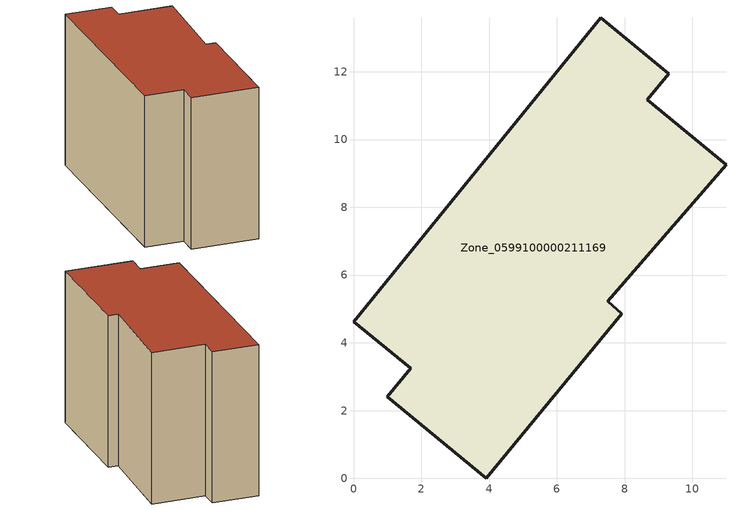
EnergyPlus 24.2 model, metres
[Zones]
Zone_0599100000211169
 floor ground (C_G): 0.99,2.41 1.69,3.25 0,4.63 7.29,13.6 9.3,11.94 8.67,11.17 10.99,9.25 7.5,5.23 7.91,4.86 3.92,0 z0
 wall outside (C_F): 1.69,3.25 0.99,2.41 3.92,0 7.91,4.86 7.5,5.23 10.99,9.25 8.67,11.17 9.3,11.94 7.29,13.6 0,4.63 1.69,3.25 z0:8.65
 roof outside (C_R): 9.3,11.94 7.29,13.6 0,4.63 1.69,3.25 0.99,2.41 3.92,0 7.91,4.86 7.5,5.23 10.99,9.25 8.67,11.17 z8.65
[BUILDING]
Pand.0599100000211169: North Axis=0; Terrain=City; Loads Convergence Tolerance Value=0.04; Temperature Convergence Tolerance Value=0.4; Solar Distribution=FullExterior; Maximum Number of Warmup Days=25; Minimum Number of Warmup Days=1
[Site:Location]
Rotterdam.The.Hague.AP_ZH_NLD Design_Conditions: Latitude=51.96; Longitude=4.45; Time Zone=1; Elevation=-4.5
[SITE:GROUNDTEMPERATURE:BUILDINGSURFACE]
18, 18, 18, 18, 18, 18, 18, 18, 18, 18, 18, 18
[MATERIAL] Thermal Absorptance=0.9; Solar Absorptance=0.7; Visible Absorptance=0.7
Name | Roughness | Thickness | Conductivity | Density | Specific Heat
G.TI.1946 | MediumSmooth | 0.15 | 1 | 540 | 1210
F.TI.1946 | Rough | 0.3 | 0.857143 | 1920 | 840
R.TI.1946 | MediumRough | 0.2 | 0.1 | 1500 | 1000
[CONSTRUCTION]
C_G: G.TI.1946
C_F: F.TI.1946
C_R: R.TI.1946
[ZONE]
Zone_0599100000211169: Type=1; Multiplier=1; Ceiling Height=Autocalculate; Volume=Autocalculate; Floor Area=autocalculate; Part of Total Floor Area=Yes
[ZONEINFILTRATION:DESIGNFLOWRATE]
Infil_Zone_0599100000211169: Zone or ZoneList or Space or SpaceList=Zone_0599100000211169; Schedule=AlwaysOn; Design Flow Rate Calculation Method=Flow/Area; Flow Rate per Floor Area=0.003; Constant Term Coefficient=1; Temperature Term Coefficient=0; Velocity Term Coefficient=0; Velocity Squared Term Coefficient=0
[HVACTEMPLATE:ZONE:IDEALLOADSAIRSYSTEM]
Zone_0599100000211169: Maximum Heating Supply Air Temperature=50; Minimum Cooling Supply Air Temperature=13; Maximum Heating Supply Air Humidity Ratio=0.0156; Minimum Cooling Supply Air Humidity Ratio=0.0077; Heating Limit=NoLimit; Cooling Limit=NoLimit; Dehumidification Control Type=ConstantSensibleHeatRatio; Cooling Sensible Heat Ratio=0.7; Dehumidification Setpoint=60; Humidification Control Type=None; Humidification Setpoint=30; Outdoor Air Method=None; Outdoor Air Flow Rate per Person=0.00944; Outdoor Air Flow Rate per Zone Floor Area=0; Outdoor Air Flow Rate per Zone=0; Demand Controlled Ventilation Type=None; Outdoor Air Economizer Type=NoEconomizer; Heat Recovery Type=None; Sensible Heat Recovery Effectiveness=0.7; Latent Heat Recovery Effectiveness=0.65
[ZONECONTROL:THERMOSTAT]
ThermostatControl_Zone_0599100000211169: Zone or ZoneList=Zone_0599100000211169; Control Type Schedule=DualSetpointControlType; Control 1=Thermostat_Zone_0599100000211169; Temperature Difference Between Cutout And Setpoint=0
[THERMOSTATSETPOINT:DUALSETPOINT]
Thermostat_Zone_0599100000211169: Heating Setpoint Temperature Schedule=HeatingSetpoint_Zone_0599100000211169; Cooling Setpoint Temperature Schedule=CoolingSetpoint_Zone_0599100000211169
[SCHEDULE:COMPACT]
HeatingSetpoint_Zone_0599100000211169: Through: 12/31, For: AllDays, Until: 24:00, 21
CoolingSetpoint_Zone_0599100000211169: Through: 12/31, For: AllDays, Until: 24:00, 24
DualSetpointControlType: Through: 12/31, For: AllDays, Until: 24:00, 4
AlwaysOn: Through: 12/31, For: AllDays, Until: 24:00, 1
